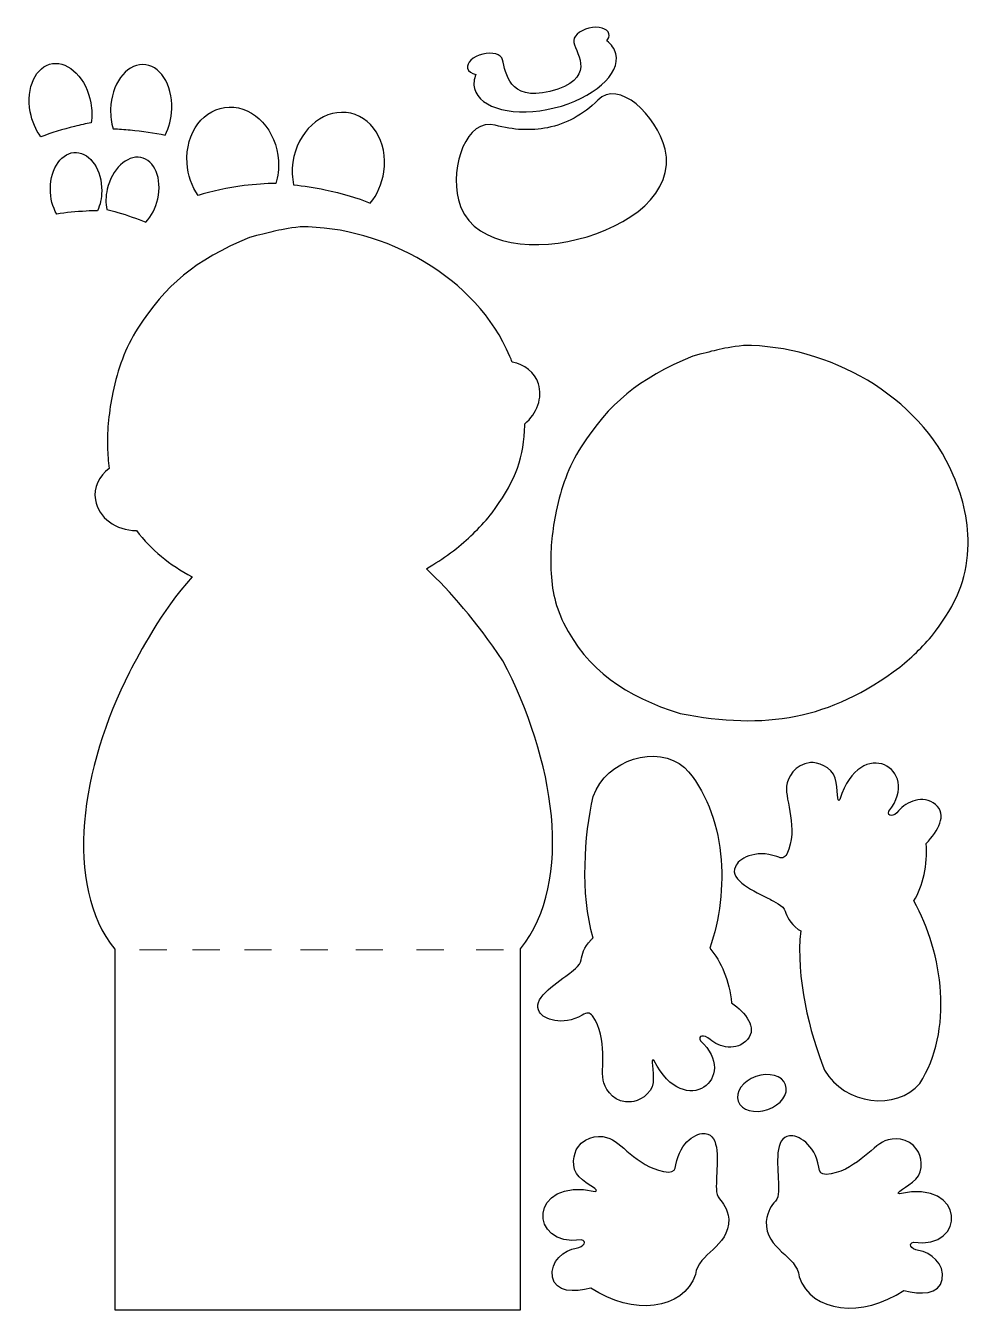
# Model space of a CAD drawing. Header units: millimetres. Extents: x -100 to 33, y -133 to 49.
import ezdxf

# ---------------------------------------------------------------- set-up
doc = ezdxf.new("R2010")
doc.units = ezdxf.units.MM
doc.header["$MEASUREMENT"] = 0
doc.layers.add('Layer 1', color=7, linetype='Continuous')

msp = doc.modelspace()

# ---------------------------------------------------------------- linework, layer by layer
at = {"layer": 'Layer 1', "color": 171}
for points, knots in [([(-18.4488, 47.3706), (-17.7896, 46.8736), (-17.3411, 46.2591), (-17.1646, 45.5416), (-17.1646, 45.5416), (-16.4601, 42.6775), (-20.3498, 39.2575), (-25.8508, 37.9044), (-25.8508, 37.9044), (-31.3518, 36.5512), (-36.3842, 37.7764), (-37.0888, 40.6405), (-37.0888, 40.6405), (-37.2478, 41.2868), (-37.1725, 41.9615), (-36.8978, 42.6343), (-36.8978, 42.6343), (-37.5108, 42.7561), (-37.9572, 43.0592), (-38.0644, 43.4949), (-38.0644, 43.4949), (-38.2548, 44.2689), (-37.3031, 45.1687), (-35.9392, 45.5042), (-35.9392, 45.5042), (-34.5753, 45.8397), (-33.3148, 45.4841), (-33.1244, 44.7101), (-33.1244, 44.7101), (-32.67, 42.8627), (-32.2856, 38.8083), (-26.4962, 40.2324), (-26.4962, 40.2324), (-19.7998, 41.8797), (-22.6786, 45.4882), (-23.0846, 47.1382), (-23.0846, 47.1382), (-23.275, 47.9122), (-22.3233, 48.812), (-20.9594, 49.1475), (-20.9594, 49.1475), (-19.5954, 49.483), (-18.3349, 49.1274), (-18.1445, 48.3533), (-18.1445, 48.3533), (-18.0652, 48.0309), (-18.1844, 47.6868), (-18.4488, 47.3706)], [0, 0, 0, 0, 0.08333333, 0.08333333, 0.08333333, 0.08333333, 0.16666667, 0.16666667, 0.16666667, 0.16666667, 0.25, 0.25, 0.25, 0.25, 0.33333333, 0.33333333, 0.33333333, 0.33333333, 0.41666667, 0.41666667, 0.41666667, 0.41666667, 0.5, 0.5, 0.5, 0.5, 0.58333333, 0.58333333, 0.58333333, 0.58333333, 0.66666667, 0.66666667, 0.66666667, 0.66666667, 0.75, 0.75, 0.75, 0.75, 0.83333333, 0.83333333, 0.83333333, 0.83333333, 0.91666667, 0.91666667, 0.91666667, 0.91666667, 1, 1, 1, 1]), ([(-19.7137, 39.0134), (-16.7859, 41.9805), (-11.4239, 36.9166), (-10.241, 32.1077), (-10.241, 32.1077), (-7.2373, 19.897), (-36.3657, 12.7815), (-39.3578, 24.9453), (-39.3578, 24.9453), (-40.5408, 29.7543), (-38.1984, 36.5273), (-34.1697, 35.4574), (-34.1697, 35.4574), (-31.6181, 34.7797), (-29.1308, 34.6585), (-26.8105, 35.1243), (-26.8105, 35.1243), (-24.1809, 35.6522), (-21.7656, 36.9337), (-19.7137, 39.0134)], [0, 0, 0, 0, 0.2, 0.2, 0.2, 0.2, 0.4, 0.4, 0.4, 0.4, 0.6, 0.6, 0.6, 0.6, 0.8, 0.8, 0.8, 0.8, 1, 1, 1, 1])]:
    msp.add_open_spline(points, degree=3, knots=knots, dxfattribs=at)
at = {"layer": 'Layer 1', "color": 48}
for points in [[(-96.5642, 44.1577), (-98.9203, 43.8093), (-100.3241, 40.7601), (-99.6986, 37.3487), (-99.6986, 37.3487), (-99.4496, 35.991), (-98.9162, 34.7807), (-98.2162, 33.8369), (-98.2162, 33.8369), (-96.7444, 34.3878), (-95.1431, 34.8864), (-93.4464, 35.3092), (-93.4464, 35.3092), (-92.6558, 35.5063), (-91.8723, 35.6802), (-91.0998, 35.8311), (-91.0998, 35.8311), (-90.972, 36.6922), (-90.9845, 37.6372), (-91.1632, 38.6121), (-91.1632, 38.6121), (-91.7889, 42.0234), (-94.2072, 44.5067), (-96.5642, 44.1577)], [(-83.8652, 44.0291), (-81.4836, 44.038), (-79.6382, 41.2338), (-79.7451, 37.7672), (-79.7451, 37.7672), (-79.7875, 36.3875), (-80.1334, 35.1109), (-80.684, 34.0728), (-80.684, 34.0728), (-82.2216, 34.3967), (-83.8797, 34.6495), (-85.6206, 34.8131), (-85.6206, 34.8131), (-86.4318, 34.8894), (-87.2325, 34.9438), (-88.0191, 34.9771), (-88.0191, 34.9771), (-88.2745, 35.8094), (-88.4038, 36.7455), (-88.3734, 37.7361), (-88.3734, 37.7361), (-88.2664, 41.2027), (-86.248, 44.0206), (-83.8652, 44.0291)]]:
    msp.add_open_spline(points, degree=3, knots=[0, 0, 0, 0, 0.16666667, 0.16666667, 0.16666667, 0.16666667, 0.33333333, 0.33333333, 0.33333333, 0.33333333, 0.5, 0.5, 0.5, 0.5, 0.66666667, 0.66666667, 0.66666667, 0.66666667, 0.83333333, 0.83333333, 0.83333333, 0.83333333, 1, 1, 1, 1], dxfattribs=at)
at = {"layer": 'Layer 1', "color": 140}
for points in [[(-71.6597, 38.0368), (-75.22, 37.9458), (-77.8849, 34.4073), (-77.6105, 30.1349), (-77.6105, 30.1349), (-77.4999, 28.4121), (-76.9278, 26.8332), (-76.0515, 25.5675), (-76.0515, 25.5675), (-74.1471, 26.1738), (-71.9418, 26.6575), (-69.5564, 26.9559), (-69.5564, 26.9559), (-68.0136, 27.1489), (-66.5091, 27.2499), (-65.0801, 27.2677), (-65.0801, 27.2677), (-64.7769, 28.2478), (-64.6423, 29.3302), (-64.7152, 30.4645), (-64.7152, 30.4645), (-64.9896, 34.7368), (-68.0995, 38.1277), (-71.6597, 38.0368)], [(-55.1593, 37.2572), (-51.6178, 36.88), (-49.2463, 33.1385), (-49.8636, 28.9021), (-49.8636, 28.9021), (-50.1124, 27.1939), (-50.8097, 25.666), (-51.785, 24.475), (-51.785, 24.475), (-53.6344, 25.2325), (-55.7936, 25.8921), (-58.1473, 26.3814), (-58.1473, 26.3814), (-59.6695, 26.6979), (-61.1611, 26.9197), (-62.584, 27.0524), (-62.584, 27.0524), (-62.8074, 28.0537), (-62.8544, 29.1434), (-62.6905, 30.2681), (-62.6905, 30.2681), (-62.0733, 34.5046), (-58.7007, 37.6343), (-55.1593, 37.2572)]]:
    msp.add_open_spline(points, degree=3, knots=[0, 0, 0, 0, 0.16666667, 0.16666667, 0.16666667, 0.16666667, 0.33333333, 0.33333333, 0.33333333, 0.33333333, 0.5, 0.5, 0.5, 0.5, 0.66666667, 0.66666667, 0.66666667, 0.66666667, 0.83333333, 0.83333333, 0.83333333, 0.83333333, 1, 1, 1, 1], dxfattribs=at)
at = {"layer": 'Layer 1'}
for points in [[(-93.2049, 31.6373), (-95.2043, 31.7243), (-96.8472, 29.4313), (-96.8732, 26.5172), (-96.8732, 26.5172), (-96.8853, 25.159), (-96.5436, 23.9055), (-95.9732, 22.9451), (-95.9732, 22.9451), (-94.654, 23.1416), (-93.2584, 23.2837), (-91.8081, 23.3621), (-91.8081, 23.3621), (-91.27, 23.3911), (-90.737, 23.4111), (-90.2098, 23.4216), (-90.2098, 23.4216), (-89.8514, 24.2193), (-89.6392, 25.1723), (-89.63, 26.2036), (-89.63, 26.2036), (-89.6041, 29.1173), (-91.2051, 31.5508), (-93.2049, 31.6373)], [(-84.1345, 30.9148), (-82.1679, 30.5436), (-81.0909, 27.9366), (-81.7298, 25.0932), (-81.7298, 25.0932), (-82.0277, 23.7681), (-82.6461, 22.6255), (-83.4204, 21.8204), (-83.4204, 21.8204), (-84.6601, 22.3124), (-85.9865, 22.7687), (-87.3808, 23.1757), (-87.3808, 23.1757), (-87.8981, 23.3267), (-88.4126, 23.4676), (-88.9235, 23.598), (-88.9235, 23.598), (-89.0905, 24.4564), (-89.08, 25.4327), (-88.8538, 26.4389), (-88.8538, 26.4389), (-88.215, 29.2819), (-86.1013, 31.2863), (-84.1345, 30.9148)]]:
    msp.add_open_spline(points, degree=3, knots=[0, 0, 0, 0, 0.16666667, 0.16666667, 0.16666667, 0.16666667, 0.33333333, 0.33333333, 0.33333333, 0.33333333, 0.5, 0.5, 0.5, 0.5, 0.66666667, 0.66666667, 0.66666667, 0.66666667, 0.83333333, 0.83333333, 0.83333333, 0.83333333, 1, 1, 1, 1], dxfattribs=at)
at = {"layer": 'Layer 1', "color": 21}
for points, knots in [([(-31.7778, 2.0753), (-30.0361, 1.7751), (-28.5995, 0.6714), (-28.0733, -0.996), (-28.0733, -0.996), (-27.449, -2.975), (-28.2847, -5.1844), (-30.0087, -6.6318), (-30.0087, -6.6318), (-30.0093, -6.9535), (-30.0167, -7.2788), (-30.0318, -7.6083), (-30.0318, -7.6083), (-30.2276, -11.9256), (-31.7272, -15.3318), (-34.6157, -19.1603), (-34.6157, -19.1603), (-36.0854, -21.1033), (-37.7896, -22.6552), (-39.6322, -24.2169), (-39.6322, -24.2169), (-40.7508, -25.0534), (-41.858, -25.8129), (-42.9589, -26.5007), (-42.9589, -26.5007), (-43.2613, -26.7049), (-43.5669, -26.9017), (-43.8761, -27.092), (-43.8761, -27.092), (-40.4584, -30.2395), (-36.8639, -34.4679), (-33.0999, -40.0245), (-33.0999, -40.0245), (-25.8718, -53.7813), (-22.9071, -71.0587), (-30.6104, -80.6565), (-30.6104, -80.6565), (-30.6104, -80.6565), (-30.6104, -131.5374), (-30.6104, -131.5374), (-30.6104, -131.5374), (-30.6104, -131.5374), (-87.7963, -131.5374), (-87.7963, -131.5374), (-87.7963, -131.5374), (-87.7963, -131.5374), (-87.7963, -80.7051), (-87.7963, -80.7051), (-87.7963, -80.7051), (-95.1021, -71.6624), (-92.5593, -54.9792), (-85.7018, -41.6455), (-85.7018, -41.6455), (-84.2996, -38.9129), (-81.3059, -33.1633), (-76.8879, -28.1875), (-76.8879, -28.1875), (-80.0365, -26.5304), (-82.6711, -24.4133), (-84.7405, -21.6831), (-84.7405, -21.6831), (-87.6066, -21.6785), (-90.1187, -19.8493), (-90.5265, -17.3446), (-90.5265, -17.3446), (-90.8086, -15.6121), (-90.0155, -13.9737), (-88.585, -12.922), (-88.585, -12.922), (-88.7249, -11.9612), (-88.7941, -10.9643), (-88.8166, -9.8885), (-88.8166, -9.8885), (-88.8697, -7.3644), (-88.6189, -4.8794), (-88.0551, -2.2267), (-88.0551, -2.2267), (-87.3368, 1.156), (-86.3882, 3.9462), (-84.523, 6.8635), (-84.523, 6.8635), (-80.6453, 12.9302), (-76.5419, 16.388), (-68.8189, 19.6514), (-68.8189, 19.6514), (-65.8454, 20.3575), (-65.1835, 20.7026), (-61.6481, 21.1415), (-61.6481, 21.1415), (-49.7923, 21.1993), (-36.8015, 14.0741), (-32.1041, 2.8785), (-32.1041, 2.8785), (-31.9912, 2.6094), (-31.8825, 2.342), (-31.7778, 2.0753)], [0, 0, 0, 0, 0.04166667, 0.04166667, 0.04166667, 0.04166667, 0.08333333, 0.08333333, 0.08333333, 0.08333333, 0.125, 0.125, 0.125, 0.125, 0.16666667, 0.16666667, 0.16666667, 0.16666667, 0.20833333, 0.20833333, 0.20833333, 0.20833333, 0.25, 0.25, 0.25, 0.25, 0.29166667, 0.29166667, 0.29166667, 0.29166667, 0.33333333, 0.33333333, 0.33333333, 0.33333333, 0.375, 0.375, 0.375, 0.375, 0.41666667, 0.41666667, 0.41666667, 0.41666667, 0.45833333, 0.45833333, 0.45833333, 0.45833333, 0.5, 0.5, 0.5, 0.5, 0.54166667, 0.54166667, 0.54166667, 0.54166667, 0.58333333, 0.58333333, 0.58333333, 0.58333333, 0.625, 0.625, 0.625, 0.625, 0.66666667, 0.66666667, 0.66666667, 0.66666667, 0.70833333, 0.70833333, 0.70833333, 0.70833333, 0.75, 0.75, 0.75, 0.75, 0.79166667, 0.79166667, 0.79166667, 0.79166667, 0.83333333, 0.83333333, 0.83333333, 0.83333333, 0.875, 0.875, 0.875, 0.875, 0.91666667, 0.91666667, 0.91666667, 0.91666667, 0.95833333, 0.95833333, 0.95833333, 0.95833333, 1, 1, 1, 1]), ([(-6.3335, 2.9261), (-3.3605, 3.6317), (-2.6986, 3.9768), (0.8369, 4.4154), (0.8369, 4.4154), (12.6925, 4.4737), (25.6835, -2.652), (30.381, -13.8473), (30.381, -13.8473), (31.8347, -17.3119), (32.6259, -20.5482), (32.4537, -24.3342), (32.4537, -24.3342), (32.2573, -28.6514), (30.758, -32.0575), (27.8696, -35.8859), (27.8696, -35.8859), (26.3996, -37.8289), (24.6956, -39.3811), (22.8528, -40.9427), (22.8528, -40.9427), (12.9432, -48.3522), (3.9521, -49.8048), (-8.1086, -47.4583), (-8.1086, -47.4583), (-15.6915, -45.1258), (-21.3045, -41.2958), (-24.5249, -34.7059), (-24.5249, -34.7059), (-25.8441, -32.006), (-26.2688, -29.6166), (-26.3315, -26.6141), (-26.3315, -26.6141), (-26.3841, -24.0902), (-26.1338, -21.605), (-25.5701, -18.9523), (-25.5701, -18.9523), (-24.8514, -15.5698), (-23.9028, -12.7797), (-22.038, -9.8623), (-22.038, -9.8623), (-18.1602, -3.7956), (-14.0566, -0.3378), (-6.3335, 2.9261)], [0, 0, 0, 0, 0.09090909, 0.09090909, 0.09090909, 0.09090909, 0.18181818, 0.18181818, 0.18181818, 0.18181818, 0.27272727, 0.27272727, 0.27272727, 0.27272727, 0.36363636, 0.36363636, 0.36363636, 0.36363636, 0.45454545, 0.45454545, 0.45454545, 0.45454545, 0.54545455, 0.54545455, 0.54545455, 0.54545455, 0.63636364, 0.63636364, 0.63636364, 0.63636364, 0.72727273, 0.72727273, 0.72727273, 0.72727273, 0.81818182, 0.81818182, 0.81818182, 0.81818182, 0.90909091, 0.90909091, 0.90909091, 0.90909091, 1, 1, 1, 1]), ([(12.2623, -97.7772), (10.1161, -92.4655), (8.1577, -84.6848), (8.8876, -78.0935), (8.8876, -78.0935), (8.7737, -78.0386), (8.6591, -77.9784), (8.5435, -77.9121), (8.5435, -77.9121), (7.3211, -76.9195), (6.9496, -76.1465), (6.6966, -75.3373), (6.6966, -75.3373), (6.5147, -74.5459), (4.9702, -73.9191), (4.5876, -73.6667), (4.5876, -73.6667), (2.3648, -72.5447), (-1.2495, -71.0172), (-0.3277, -69.0817), (-0.3277, -69.0817), (0.0721, -68.0099), (2.4047, -66.5412), (5.5326, -67.6521), (5.5326, -67.6521), (6.2622, -67.958), (6.5291, -67.8686), (6.9466, -67.2948), (6.9466, -67.2948), (8.6186, -63.6355), (6.6813, -59.7556), (6.8852, -57.7252), (6.8852, -57.7252), (7.0674, -56.5062), (7.9739, -54.6104), (10.2663, -54.4018), (10.2663, -54.4018), (11.1001, -54.2618), (13.3095, -54.9633), (13.748, -56.6078), (13.748, -56.6078), (14.1652, -58.1721), (13.9244, -60.2863), (14.4046, -59.59), (14.4046, -59.59), (17.2732, -50.3621), (25.9728, -55.2789), (21.3269, -61.2497), (21.3269, -61.2497), (21.0227, -62.0578), (21.9662, -62.1022), (22.6901, -61.2086), (22.6901, -61.2086), (23.7506, -59.8995), (26.1264, -58.8526), (27.902, -60.3174), (27.902, -60.3174), (29.5708, -61.7208), (28.2789, -64.0635), (26.5633, -65.7804), (26.5633, -65.7804), (26.7993, -68.868), (26.1156, -71.7449), (24.8271, -73.9084), (24.8271, -73.9084), (28.9814, -81.2349), (30.4323, -92.3096), (25.6735, -99.6199), (25.6735, -99.6199), (22.398, -103.5392), (15.0321, -102.6227), (12.2623, -97.7772)], [0, 0, 0, 0, 0.05555556, 0.05555556, 0.05555556, 0.05555556, 0.11111111, 0.11111111, 0.11111111, 0.11111111, 0.16666667, 0.16666667, 0.16666667, 0.16666667, 0.22222222, 0.22222222, 0.22222222, 0.22222222, 0.27777778, 0.27777778, 0.27777778, 0.27777778, 0.33333333, 0.33333333, 0.33333333, 0.33333333, 0.38888889, 0.38888889, 0.38888889, 0.38888889, 0.44444444, 0.44444444, 0.44444444, 0.44444444, 0.5, 0.5, 0.5, 0.5, 0.55555556, 0.55555556, 0.55555556, 0.55555556, 0.61111111, 0.61111111, 0.61111111, 0.61111111, 0.66666667, 0.66666667, 0.66666667, 0.66666667, 0.72222222, 0.72222222, 0.72222222, 0.72222222, 0.77777778, 0.77777778, 0.77777778, 0.77777778, 0.83333333, 0.83333333, 0.83333333, 0.83333333, 0.88888889, 0.88888889, 0.88888889, 0.88888889, 0.94444444, 0.94444444, 0.94444444, 0.94444444, 1, 1, 1, 1]), ([(-20.3784, -59.1631), (-21.5915, -64.7622), (-22.2002, -72.7624), (-20.3616, -79.134), (-20.3616, -79.134), (-20.4645, -79.2075), (-20.5672, -79.2863), (-20.6699, -79.3712), (-20.6699, -79.3712), (-21.7059, -80.557), (-21.9408, -81.3818), (-22.0527, -82.2223), (-22.0527, -82.2223), (-22.0975, -83.033), (-23.5132, -83.913), (-23.8474, -84.2267), (-23.8474, -84.2267), (-25.8474, -85.7098), (-29.1498, -87.8289), (-27.9127, -89.5798), (-27.9127, -89.5798), (-27.3367, -90.5681), (-24.7886, -91.6195), (-21.8947, -89.9935), (-21.8947, -89.9935), (-21.2277, -89.5682), (-20.9495, -89.6109), (-20.4406, -90.1055), (-20.4406, -90.1055), (-18.1715, -93.4277), (-19.4218, -97.5802), (-18.876, -99.5465), (-18.876, -99.5465), (-18.4894, -100.7169), (-17.2742, -102.4312), (-14.9797, -102.2475), (-14.9797, -102.2475), (-14.1342, -102.2439), (-12.0761, -101.1774), (-11.9231, -99.4823), (-11.9231, -99.4823), (-11.7778, -97.8698), (-12.374, -95.8272), (-11.7826, -96.4319), (-11.7826, -96.4319), (-7.3885, -105.0387), (0.3498, -98.716), (-5.2425, -93.6208), (-5.2425, -93.6208), (-5.6797, -92.8761), (-4.7574, -92.6722), (-3.8922, -93.4298), (-3.8922, -93.4298), (-2.6248, -94.5398), (-0.1057, -95.1681), (1.3953, -93.423), (1.3953, -93.423), (2.8016, -91.7566), (1.1305, -89.6673), (-0.8517, -88.2667), (-0.8517, -88.2667), (-1.1435, -85.1838), (-2.3058, -82.4648), (-3.9429, -80.5516), (-3.9429, -80.5516), (-1.0931, -72.6261), (-1.5439, -61.4657), (-7.475, -55.0697), (-7.475, -55.0697), (-11.3685, -51.7636), (-18.4717, -53.9176), (-20.3784, -59.1631)], [0, 0, 0, 0, 0.05555556, 0.05555556, 0.05555556, 0.05555556, 0.11111111, 0.11111111, 0.11111111, 0.11111111, 0.16666667, 0.16666667, 0.16666667, 0.16666667, 0.22222222, 0.22222222, 0.22222222, 0.22222222, 0.27777778, 0.27777778, 0.27777778, 0.27777778, 0.33333333, 0.33333333, 0.33333333, 0.33333333, 0.38888889, 0.38888889, 0.38888889, 0.38888889, 0.44444444, 0.44444444, 0.44444444, 0.44444444, 0.5, 0.5, 0.5, 0.5, 0.55555556, 0.55555556, 0.55555556, 0.55555556, 0.61111111, 0.61111111, 0.61111111, 0.61111111, 0.66666667, 0.66666667, 0.66666667, 0.66666667, 0.72222222, 0.72222222, 0.72222222, 0.72222222, 0.77777778, 0.77777778, 0.77777778, 0.77777778, 0.83333333, 0.83333333, 0.83333333, 0.83333333, 0.88888889, 0.88888889, 0.88888889, 0.88888889, 0.94444444, 0.94444444, 0.94444444, 0.94444444, 1, 1, 1, 1]), ([(0.0742, -102.1495), (-0.3867, -100.8676), (0.7351, -99.3061), (2.5793, -98.6625), (2.5793, -98.6625), (4.4235, -98.0189), (6.293, -98.5366), (6.754, -99.8186), (6.754, -99.8186), (7.2149, -101.1006), (6.0931, -102.6621), (4.2488, -103.3057), (4.2488, -103.3057), (2.4046, -103.9492), (0.5352, -103.4315), (0.0742, -102.1495)], [0, 0, 0, 0, 0.25, 0.25, 0.25, 0.25, 0.5, 0.5, 0.5, 0.5, 0.75, 0.75, 0.75, 0.75, 1, 1, 1, 1]), ([(-18.0053, -107.3826), (-19.1561, -106.9411), (-21.2525, -106.7969), (-22.5625, -108.6896), (-22.5625, -108.6896), (-23.0949, -109.3464), (-23.5718, -111.6149), (-22.3562, -112.8062), (-22.3562, -112.8062), (-21.1999, -113.9394), (-19.2411, -114.7705), (-20.0835, -114.8457), (-20.0835, -114.8457), (-29.5281, -112.8001), (-29.5308, -122.793), (-22.0465, -121.6883), (-22.0465, -121.6883), (-21.1933, -121.8212), (-21.6192, -122.6644), (-22.7533, -122.8546), (-22.7533, -122.8546), (-24.4149, -123.1333), (-26.4957, -124.686), (-26.0947, -126.9526), (-26.0947, -126.9526), (-25.6946, -129.096), (-23.0195, -129.1247), (-20.6805, -128.4765), (-20.6805, -128.4765), (-14.8443, -132.3923), (-7.6207, -131.6527), (-5.9387, -126.5574), (-5.9387, -126.5574), (-5.5893, -123.4762), (-1.2254, -122.8473), (-1.25, -118.7633), (-1.25, -118.7633), (-1.5122, -117.2107), (-2.0022, -116.5067), (-2.5821, -115.8882), (-2.5821, -115.8882), (-3.1814, -115.3403), (-2.9666, -113.6874), (-2.998, -113.23), (-2.998, -113.23), (-2.8804, -110.7429), (-2.4308, -106.8449), (-4.5694, -106.6946), (-4.5694, -106.6946), (-5.6991, -106.5149), (-8.1258, -107.8223), (-8.6986, -111.0919), (-8.6986, -111.0919), (-8.7915, -111.8775), (-9.0006, -112.0658), (-9.7057, -112.1467), (-9.7057, -112.1467), (-13.714, -111.8008), (-16.1375, -108.2045), (-18.0053, -107.3826)], [0, 0, 0, 0, 0.06666667, 0.06666667, 0.06666667, 0.06666667, 0.13333333, 0.13333333, 0.13333333, 0.13333333, 0.2, 0.2, 0.2, 0.2, 0.26666667, 0.26666667, 0.26666667, 0.26666667, 0.33333333, 0.33333333, 0.33333333, 0.33333333, 0.4, 0.4, 0.4, 0.4, 0.46666667, 0.46666667, 0.46666667, 0.46666667, 0.53333333, 0.53333333, 0.53333333, 0.53333333, 0.6, 0.6, 0.6, 0.6, 0.66666667, 0.66666667, 0.66666667, 0.66666667, 0.73333333, 0.73333333, 0.73333333, 0.73333333, 0.8, 0.8, 0.8, 0.8, 0.86666667, 0.86666667, 0.86666667, 0.86666667, 0.93333333, 0.93333333, 0.93333333, 0.93333333, 1, 1, 1, 1]), ([(20.7528, -107.7165), (21.9036, -107.275), (24, -107.1308), (25.31, -109.0235), (25.31, -109.0235), (25.8424, -109.6803), (26.3193, -111.9488), (25.1037, -113.1401), (25.1037, -113.1401), (23.9474, -114.2733), (21.9886, -115.1044), (22.831, -115.1796), (22.831, -115.1796), (32.2756, -113.134), (32.2783, -123.1269), (24.794, -122.0222), (24.794, -122.0222), (23.9408, -122.1551), (24.3667, -122.9983), (25.5008, -123.1885), (25.5008, -123.1885), (27.1624, -123.4672), (29.2432, -125.0199), (28.8422, -127.2865), (28.8422, -127.2865), (28.4421, -129.4299), (25.767, -129.4586), (23.428, -128.8104), (23.428, -128.8104), (17.5918, -132.7262), (10.3682, -131.9866), (8.6862, -126.8913), (8.6862, -126.8913), (8.3368, -123.8101), (3.9729, -123.1812), (3.9975, -119.0972), (3.9975, -119.0972), (4.2597, -117.5446), (4.7497, -116.8406), (5.3296, -116.2221), (5.3296, -116.2221), (5.9289, -115.6742), (5.7141, -114.0213), (5.7455, -113.5639), (5.7455, -113.5639), (5.6279, -111.0768), (5.1783, -107.1788), (7.3169, -107.0285), (7.3169, -107.0285), (8.4466, -106.8488), (10.8733, -108.1562), (11.4461, -111.4258), (11.4461, -111.4258), (11.539, -112.2114), (11.7481, -112.3997), (12.4532, -112.4806), (12.4532, -112.4806), (16.4615, -112.1347), (18.885, -108.5384), (20.7528, -107.7165)], [0, 0, 0, 0, 0.06666667, 0.06666667, 0.06666667, 0.06666667, 0.13333333, 0.13333333, 0.13333333, 0.13333333, 0.2, 0.2, 0.2, 0.2, 0.26666667, 0.26666667, 0.26666667, 0.26666667, 0.33333333, 0.33333333, 0.33333333, 0.33333333, 0.4, 0.4, 0.4, 0.4, 0.46666667, 0.46666667, 0.46666667, 0.46666667, 0.53333333, 0.53333333, 0.53333333, 0.53333333, 0.6, 0.6, 0.6, 0.6, 0.66666667, 0.66666667, 0.66666667, 0.66666667, 0.73333333, 0.73333333, 0.73333333, 0.73333333, 0.8, 0.8, 0.8, 0.8, 0.86666667, 0.86666667, 0.86666667, 0.86666667, 0.93333333, 0.93333333, 0.93333333, 0.93333333, 1, 1, 1, 1])]:
    msp.add_open_spline(points, degree=3, knots=knots, dxfattribs=at)
at = {"layer": 'Layer 1', "color": 14, "lineweight": 5}
for points in [[(-84.2834, -80.7782), (-84.2834, -80.7782), (-80.4507, -80.7782), (-80.4507, -80.7782)], [(-76.8279, -80.7782), (-76.8279, -80.7782), (-72.9954, -80.7782), (-72.9954, -80.7782)], [(-69.531, -80.7782), (-69.531, -80.7782), (-65.6984, -80.7782), (-65.6984, -80.7782)], [(-61.5996, -80.7782), (-61.5996, -80.7782), (-57.7669, -80.7782), (-57.7669, -80.7782)], [(-53.8266, -80.7782), (-53.8266, -80.7782), (-49.9939, -80.7782), (-49.9939, -80.7782)], [(-45.2607, -80.7782), (-45.2607, -80.7782), (-41.4281, -80.7782), (-41.4281, -80.7782)], [(-36.8532, -80.7782), (-36.8532, -80.7782), (-33.0206, -80.7782), (-33.0206, -80.7782)]]:
    msp.add_open_spline(points, degree=3, dxfattribs=at)

doc.saveas('drawing.dxf')
